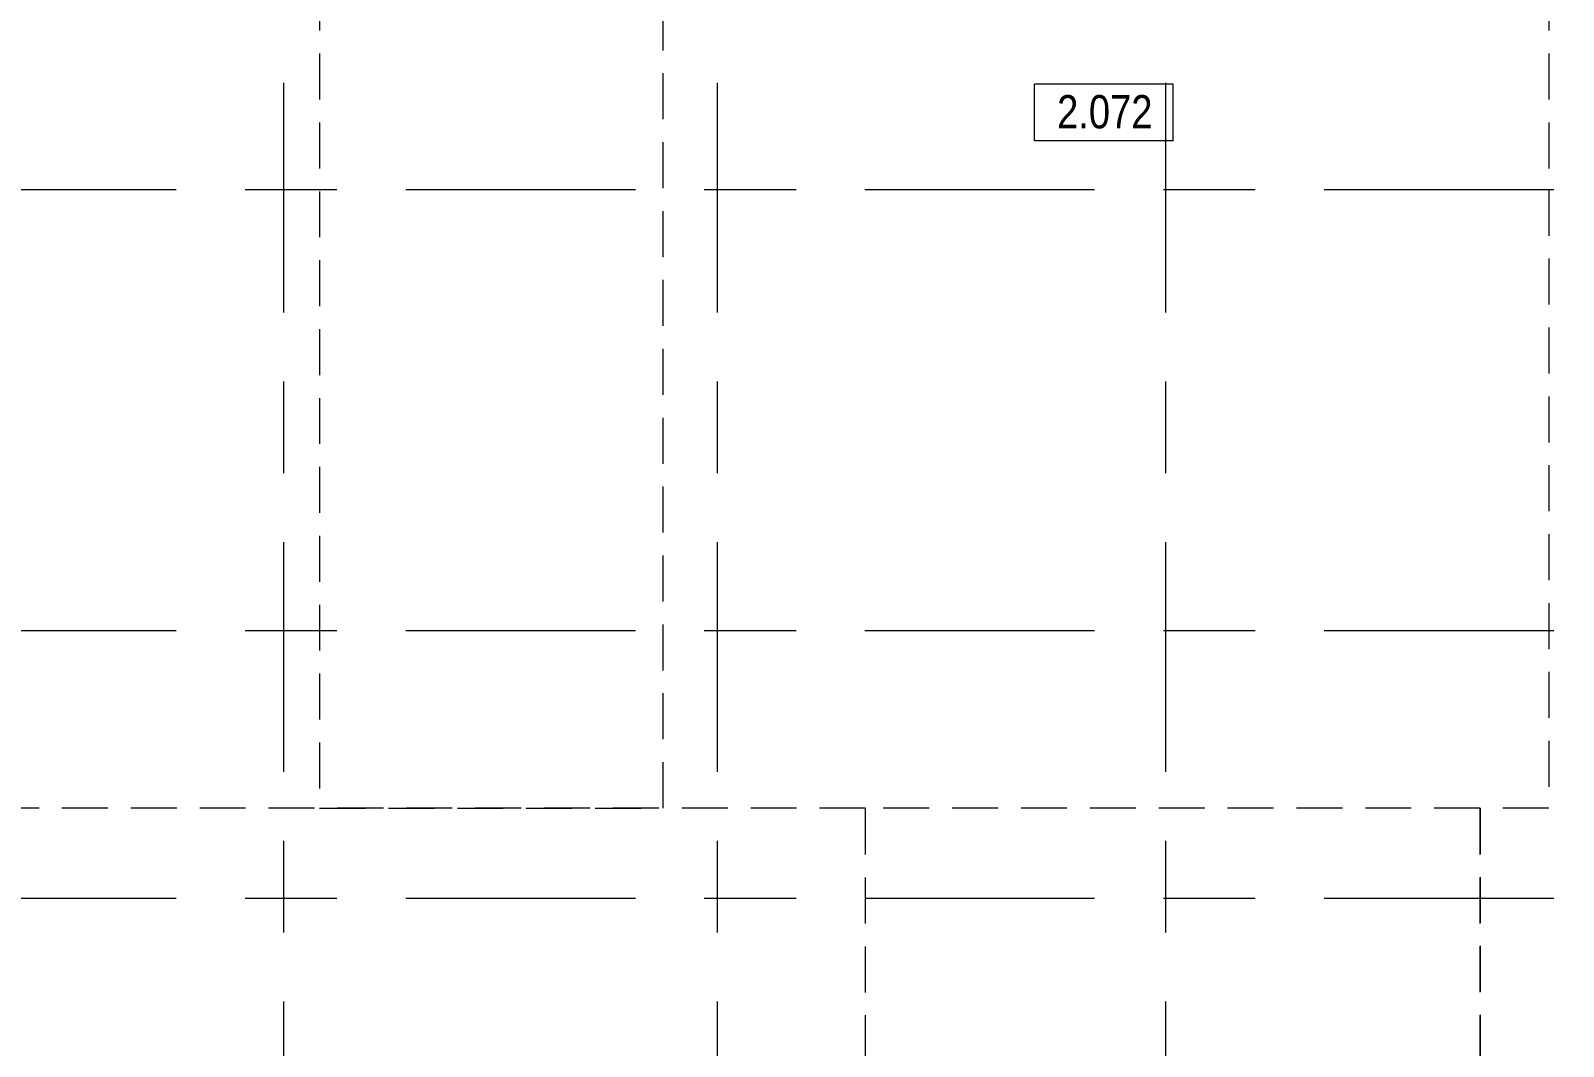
# Model space of a CAD drawing. Header units: millimetres. Extents: x 48966 to 155647, y -43515 to 30475.
# Drawn here: x 82436 to 103632, y -15527 to -1483 of the extents above; entities that cross this region are included whole.
import ezdxf

# ---------------------------------------------------------------- set-up
doc = ezdxf.new("R2010")
doc.units = ezdxf.units.MM
doc.linetypes.add('Dashed2', pattern=[952.5, 635, -317.5])
doc.linetypes.add('Осевые', pattern=[6350, 1270, -952.5, 3175, -952.5])
doc.layers.add('Марки помещений', color=7, linetype='Continuous', lineweight=9)
doc.layers.add('Оси-2', color=7, linetype='Осевые', lineweight=9)
doc.layers.add('Перекрытия-1', color=253, linetype='Dashed2', lineweight=9, true_color=0x828282)
doc.styles.add('Arial Narrow_1', font='Arial Narrow.ttf', dxfattribs={"height": 460})

# ---------------------------------------------------------------- blocks, each defined once
blk = doc.blocks.new('Марка помещения_Р - Марка помещения-4575829-План 2-го этажа на отм_ 0_000')
at = {"layer": 'Марки помещений'}
for p, q in [((-4.79375, -1.95625), (-4.79375, 1.95625)), ((4.79375, 1.95625), (-4.79375, 1.95625)), ((4.79375, -1.95625), (4.79375, 1.95625)), ((4.79375, -1.95625), (-4.79375, -1.95625))]:
    blk.add_line(p, q, dxfattribs=at)

msp = doc.modelspace()

# ---------------------------------------------------------------- linework, layer by layer
at = {"layer": 'Оси-2'}
for p, q in [((85931.6, 25417.1), (85931.6, -41737.8)), ((91931.6, 25417.1), (91931.6, -41737.8)), ((98131.6, 25417.1), (98131.6, -41737.8)), ((150171.6, -3682.9), (50565.6, -3682.9)), ((150171.6, -9782.9), (50565.6, -9782.9)), ((150171.6, -13482.9), (50565.6, -13482.9))]:
    msp.add_line(p, q, dxfattribs=at)
at = {"layer": 'Перекрытия-1'}
for p, q in [((86431.6, 4867.1), (86431.6, -12232.9)), ((91181.6, -12232.9), (91181.6, 4867.1)), ((103431.6, 4867.1), (103431.6, -3682.9)), ((103431.6, -3682.9), (103431.6, -12232.9)), ((93981.6, -12232.9), (74181.6, -12232.9)), ((86431.6, -12232.9), (91181.6, -12232.9)), ((93981.6, -12232.9), (93731.6, -12232.9)), ((93981.6, -15732.9), (93981.6, -12232.9)), ((102481.6, -12232.9), (93981.6, -12232.9)), ((103431.6, -12232.9), (102481.6, -12232.9)), ((102481.6, -12232.9), (102481.6, -15732.9)), ((102481.6, -15730.9), (102481.6, -12232.9))]:
    msp.add_line(p, q, dxfattribs=at)

# ---------------------------------------------------------------- block references
at = {"layer": 'Марки помещений', "xscale": 199.9999999999999, "yscale": 199.9999999999999, "zscale": 199.9999999999999}
msp.add_blockref('Марка помещения_Р - Марка помещения-4575829-План 2-го этажа на отм_ 0_000', (97278.5, -2615.9), dxfattribs=at)

# ---------------------------------------------------------------- texts
at = {"layer": 'Марки помещений', "insert": (96630.6, -2374), "char_height": 460, "width": 1587.341, "attachment_point": 1, "style": 'Arial Narrow_1'}
msp.add_mtext('2.072', dxfattribs=at)

doc.saveas('drawing.dxf')
